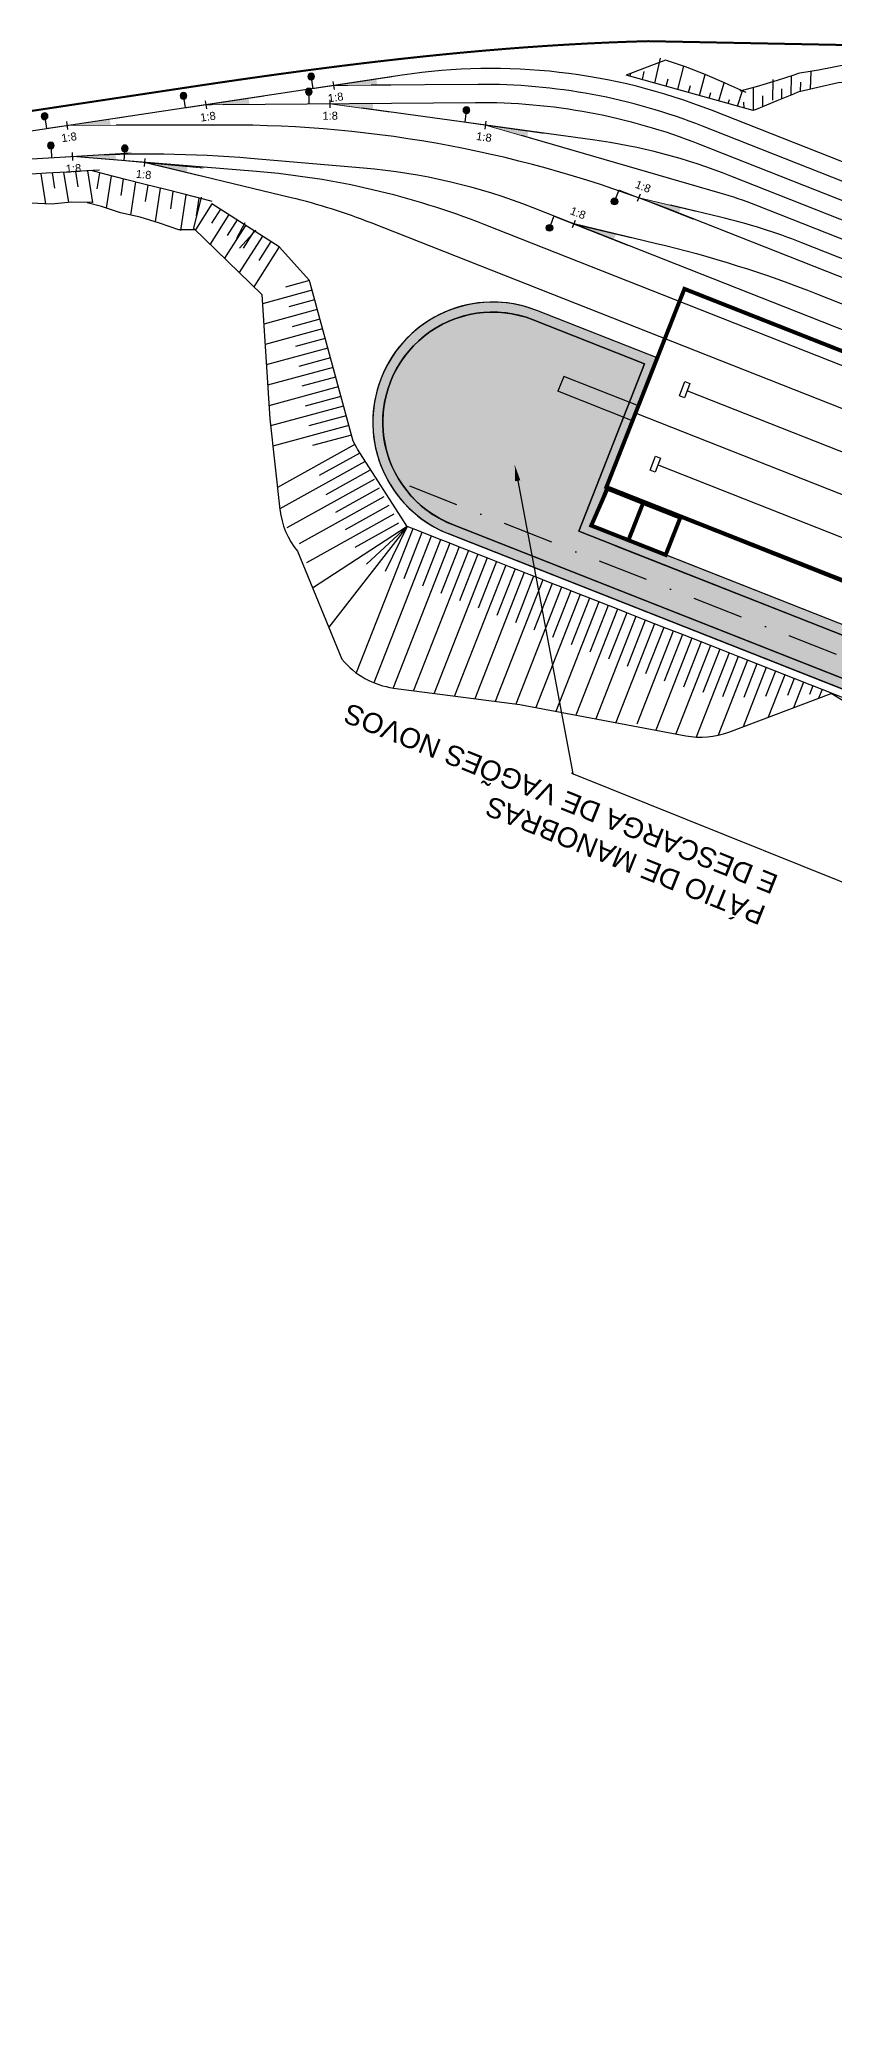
# Model space of a CAD drawing. Header units: metres. Extents: x 286532 to 329498, y 7396783 to 7466136.
# Drawn here: x 310694.2 to 310893.2, y 7432192 to 7432683.4 of the extents above; entities that cross this region are included whole.
import ezdxf
from ezdxf import colors
from ezdxf.entities.mleader import LeaderData, LeaderLine
from ezdxf.enums import TextEntityAlignment as Align
from ezdxf.math import Vec2, Vec3

# ---------------------------------------------------------------- set-up
doc = ezdxf.new("R2010")
doc.units = ezdxf.units.M
doc.header["$LTSCALE"] = 10
doc.linetypes.add('DASHDOT', pattern=[25.4, 12.7, -6.35, 0, -6.35])
doc.layers.get('0').update_dxf_attribs({"color": 255})
for name, color, linetype, lineweight in [('_AUXILIAR', 7, 'Continuous', 30), ('U-HZ-EIXO PATIO', 200, 'PATIO_LINE', 30), ('U-HZ-PATIO-JUNDIAI-EIXO-VIARIO', 2, 'DASHDOT', 30), ('U-HZ-PATIO-JUNDIAI-TIM', 9, 'Continuous', 30), ('U-HZ-PATIO-JUNDIAI-VIAS', 7, 'Continuous', 30)]:
    doc.layers.add(name, color=color, linetype=linetype, lineweight=lineweight)
for name, color, linetype in [('_EDIFICACOES_PATIO_JUNDIAI', 40, 'Continuous'), ('_EDIFICAÇÕES PATIO JUNDIAI', 50, 'Continuous'), ('_VIA DE TESTE', 130, 'Continuous'), ('U-HZ-AMV', 3, 'Continuous'), ('U-HZ-CORREDOR', 1, 'Continuous'), ('U-HZ-EIXO', 4, 'Continuous'), ('U-HZ-PATIO-JUNDIAI-PIANO-ATERRO', 90, 'Continuous'), ('U-HZ-PATIO-JUNDIAI-PIANO-CORTE', 10, 'Continuous')]:
    doc.layers.add(name, color=color, linetype=linetype)
doc.styles.add('ARIAL', font='arial.ttf')
doc.styles.get("Standard").update_dxf_attribs({"font": 'arial.ttf'})
doc.linetypes.add('PATIO_LINE', pattern='A,3.5,-0.25,["PATIO",Standard,S=0.175,R=0,X=-0.05,Y=-0.1],-0.9', length=4.65)

# ---------------------------------------------------------------- blocks, each defined once
blk = doc.blocks.new('AMV 1_8 - METADE')
at = {"layer": 'U-HZ-AMV'}
h = blk.add_hatch(color=250, dxfattribs=at)
h.dxf.hatch_style = 1
h.paths.add_polyline_path([(10.74, 1.53), (0, 0), (10.74, 0)])
at = {"layer": 'U-HZ-AMV', "ltscale": 5}
blk.add_hatch(color=256, dxfattribs=at).paths.add_polyline_path([(-4.46, -3.07, 1), (-6.12, -3.07, 1)])
for p, q in [((-5.29, -2.23), (-5.29, 0)), ((0, 1), (0, -1))]:
    blk.add_line(p, q, dxfattribs=at)
at = {"layer": 'U-HZ-AMV', "ltscale": 5, "const_width": 0.2, "flags": 128}
blk.add_lwpolyline([(-5.29, 0), (14.7, 0)], dxfattribs=at)
at = {"layer": 'U-HZ-AMV', "const_width": 0.2, "flags": 128}
blk.add_lwpolyline([(0, 0), (14.7, 2.1)], dxfattribs=at)
at = {"layer": 'U-HZ-AMV', "ltscale": 5}
blk.add_circle((-5.29, -3.07), 0.833, dxfattribs=at)
at = {"layer": 'U-HZ-AMV', "style": 'ARIAL'}
blk.add_attdef('1:8', text='', height=2, dxfattribs=at).set_placement((0, 3), align=Align.MIDDLE_CENTER)
blk = doc.blocks.new('PARA CHOQUE')
at = {"ltscale": 0.7}
blk.add_lwpolyline([(1.89, -1.36), (-1.89, -1.36), (-1.89, 0), (1.89, 0)], close=True, dxfattribs=at)

msp = doc.modelspace()

# ---------------------------------------------------------------- hatches: boundary and pattern name
at = {"layer": '_AUXILIAR'}
h = msp.add_hatch(color=70, dxfattribs=at)
h.dxf.hatch_style = 1
edge = h.paths.add_edge_path()
edge.add_line((310832.272, 7432561.864), (310848.769, 7432603.731))
edge.add_line((310848.769, 7432603.731), (310818.629, 7432615.607))
edge.add_arc((310807.63, 7432587.696), 30, 68.49297, 248.49297)
edge.add_line((310796.632, 7432559.785), (311336.18, 7432347.175))
edge.add_arc((311300.435, 7432256.464), 97.5, 38.40497, 68.49297, ccw=False)
edge.add_line((311376.84, 7432317.032), (311451.507, 7432222.843))
edge.add_arc((311444.062, 7432216.941), 9.5, -101.032, 38.40497, ccw=False)
edge.add_line((311442.244, 7432207.617), (311441.766, 7432205.163))
edge.add_arc((311444.062, 7432216.941), 12, 258.968, 398.40497)
edge.add_line((311453.466, 7432224.396), (311378.799, 7432318.585))
edge.add_arc((311300.435, 7432256.464), 100, 38.40497, 68.49297)
edge.add_line((311337.097, 7432349.501), (310797.548, 7432562.111))
edge.add_arc((310807.63, 7432587.696), 27.5, 68.49297, 248.49297, ccw=False)
edge.add_line((310817.712, 7432613.281), (310845.62, 7432602.284))
edge.add_line((310845.62, 7432602.284), (310829.122, 7432560.418))
edge.add_line((310829.122, 7432560.418), (311347.6, 7432356.11))
edge.add_arc((311311.855, 7432265.399), 97.5, 38.40497, 68.49297, ccw=False)
edge.add_line((311388.26, 7432325.967), (311462.87, 7432231.85))
edge.add_line((311462.87, 7432231.85), (311484.898, 7432204.063))
edge.add_arc((311512.325, 7432225.805), 35, 218.40497, 254.9826)
edge.add_line((311503.256, 7432192.001), (311503.904, 7432194.415))
edge.add_arc((311512.325, 7432225.805), 32.5, 218.40497, 254.9826, ccw=False)
edge.add_line((311486.857, 7432205.616), (311390.219, 7432327.52))
edge.add_arc((311311.855, 7432265.399), 100, 38.40497, 68.49297)
edge.add_line((311348.517, 7432358.436), (311345.953, 7432359.446))
edge.add_line((311345.953, 7432359.446), (310832.272, 7432561.864))
h = msp.add_hatch(color=254, dxfattribs=at)
h.dxf.hatch_style = 1
edge = h.paths.add_edge_path()
edge.add_line((310829.122, 7432560.418), (310845.62, 7432602.284))
edge.add_line((310845.62, 7432602.284), (310817.712, 7432613.281))
edge.add_arc((310807.63, 7432587.696), 27.5, 68.49297, 248.49297)
edge.add_line((310797.548, 7432562.111), (311337.097, 7432349.501))
edge.add_arc((311300.435, 7432256.464), 100, 38.40497, 68.49297, ccw=False)
edge.add_line((311378.799, 7432318.585), (311453.466, 7432224.396))
edge.add_line((311453.466, 7432224.396), (311457.384, 7432227.502))
edge.add_line((311457.384, 7432227.502), (311384.137, 7432319.901))
edge.add_arc((311384.92, 7432320.522), 1, 38.40497, 218.40497, ccw=False)
edge.add_line((311385.704, 7432321.143), (311458.951, 7432228.744))
edge.add_line((311458.951, 7432228.744), (311462.87, 7432231.85))
edge.add_line((311462.87, 7432231.85), (311388.26, 7432325.967))
edge.add_arc((311311.855, 7432265.399), 97.5, 38.40497, 68.49297)
edge.add_line((311347.6, 7432356.11), (310829.122, 7432560.418))
h = msp.add_hatch(color=252, dxfattribs=at)
h.dxf.hatch_style = 1
h.paths.add_polyline_path([(310825.409, 7432599.14), (310823.936, 7432595.421), (310840.364, 7432588.948), (310841.831, 7432592.669)])

# ---------------------------------------------------------------- linework, layer by layer
at = {"ltscale": 0.7}
msp.add_line((311032.345, 7432551.343), (310855.574, 7432621), dxfattribs=at)
at = {"layer": '_AUXILIAR'}
for p, q in [((311337.097, 7432349.501), (310797.548, 7432562.111)), ((311336.18, 7432347.175), (310796.632, 7432559.785)), ((311347.6, 7432356.11), (310838.429, 7432556.75)), ((311348.517, 7432358.436), (310841.591, 7432558.191))]:
    msp.add_line(p, q, dxfattribs=at)
for points in [[(311345.953, 7432359.446), (310832.272, 7432561.864), (310848.769, 7432603.731), (310818.629, 7432615.607, 1), (310796.632, 7432559.785), (311336.18, 7432347.175, -0.1320431)], [(311337.097, 7432349.501), (310797.548, 7432562.111, -1), (310817.712, 7432613.281), (310845.62, 7432602.284), (310829.122, 7432560.418), (311347.6, 7432356.11, -0.1320431)]]:
    msp.add_lwpolyline(points, format="xyb", dxfattribs=at)
msp.add_lwpolyline([(310829.122, 7432560.418), (310845.62, 7432602.284), (310817.712, 7432613.281, 1), (310797.548, 7432562.111), (311337.097, 7432349.501, -0.1320431), (311378.799, 7432318.585), (311453.466, 7432224.396), (311457.384, 7432227.502), (311384.137, 7432319.901, -1), (311385.704, 7432321.143), (311458.951, 7432228.744), (311462.87, 7432231.85), (311388.26, 7432325.967, 0.1320431), (311347.6, 7432356.11)], format="xyb", close=True, dxfattribs=at)
for points in [[(310848.769, 7432603.731), (310818.629, 7432615.607)], [(310829.122, 7432560.418), (310845.62, 7432602.284), (310817.712, 7432613.281)]]:
    msp.add_lwpolyline(points, dxfattribs=at)
for radius in [30, 27.5]:
    msp.add_arc((310807.63, 7432587.696), radius, 68.49297, 248.49297, dxfattribs=at)
at = {"layer": '_EDIFICACOES_PATIO_JUNDIAI', "ltscale": 10, "const_width": 1}
msp.add_lwpolyline([(310836.057, 7432571.471), (311012.83, 7432501.818), (311032.345, 7432551.343), (310855.574, 7432621), (310836.057, 7432571.471)], dxfattribs=at)
at = {"layer": '_EDIFICAÇÕES PATIO JUNDIAI', "const_width": 1}
for points in [[(310836.057, 7432571.471), (310909.197, 7432542.497), (310905.53, 7432533.193), (311009.103, 7432492.36), (311032.345, 7432551.343), (310855.574, 7432621)], [(310832.272, 7432561.864), (310836.313, 7432571.071), (310845.241, 7432567.501), (310841.575, 7432558.198), (310832.272, 7432561.864)], [(310841.575, 7432558.198), (310845.241, 7432567.501), (310854.545, 7432563.835), (310850.879, 7432554.531), (310841.575, 7432558.198)]]:
    msp.add_lwpolyline(points, close=True, dxfattribs=at)
at = {"layer": '_VIA DE TESTE', "lineweight": 30, "flags": 128}
msp.add_lwpolyline([(311283.634, 7432503.973, 0.5, 0.5, 0.210548), (310846.462, 7432682.908, 0.5, 0.5, 0), (310841.37, 7432682.752, 0.5, 0.5, 0), (310836.287, 7432682.554, 0.5, 0.5, 0), (310831.203, 7432682.316, 0.5, 0.5, 0), (310826.12, 7432682.038, 0.5, 0.5, 0), (310821.036, 7432681.723, 0.5, 0.5, 0), (310815.952, 7432681.371, 0.5, 0.5, 0), (310810.868, 7432680.983, 0.5, 0.5, 0), (310805.784, 7432680.562, 0.5, 0.5, 0), (310800.701, 7432680.108, 0.5, 0.5, 0), (310795.618, 7432679.622, 0.5, 0.5, 0), (310790.536, 7432679.107, 0.5, 0.5, 0), (310785.454, 7432678.563, 0.5, 0.5, 0), (310780.372, 7432677.992, 0.5, 0.5, 0), (310775.291, 7432677.396, 0.5, 0.5, 0), (310770.21, 7432676.774, 0.5, 0.5, 0), (310765.129, 7432676.13, 0.5, 0.5, 0), (310760.049, 7432675.464, 0.5, 0.5, 0), (310754.969, 7432674.778, 0.5, 0.5, 0), (310749.889, 7432674.073, 0.5, 0.5, 0), (310744.808, 7432673.351, 0.5, 0.5, 0), (310739.727, 7432672.613, 0.5, 0.5, 0), (310734.646, 7432671.86, 0.5, 0.5, 0), (310671.832, 7432662.391, 0.5, 0.5, 0)], format="xyseb", dxfattribs=at)
at = {"layer": 'U-HZ-CORREDOR', "color": 1, "linetype": 'Continuous', "lineweight": -3}
msp.add_line((310892.328, 7432519.984, 722), (310892.283, 7432519.87, 721.918), dxfattribs=at)
at = {"layer": 'U-HZ-EIXO', "color": 2, "linetype": 'Continuous', "lineweight": -3}
for points in [[(310709.265, 7432650.677, 719.163), (310706.042, 7432650.483, 719.085), (310701.026, 7432650.182, 718.965), (310696.011, 7432649.88, 718.845), (310690.995, 7432649.578, 718.724)], [(310703.263, 7432650.316, 719.019), (310701.026, 7432650.182, 718.965), (310696.011, 7432649.88, 718.845), (310690.995, 7432649.578, 718.724)], [(310701.457, 7432650.207, 718.975), (310701.026, 7432650.182, 718.965), (310696.011, 7432649.88, 718.845), (310690.995, 7432649.578, 718.724)], [(310706.238, 7432650.495, 719.09), (310706.042, 7432650.483, 719.085)], [(310737.456, 7432642.864, 719.861), (310735.298, 7432643.412, 719.807), (310730.427, 7432644.649, 719.687), (310725.557, 7432645.885, 719.567), (310720.686, 7432647.122, 719.446), (310715.816, 7432648.358, 719.326), (310710.946, 7432649.595, 719.206), (310707.178, 7432650.552, 719.113)], [(310761.776, 7432623.071, 720.033), (310754.252, 7432631.502, 720.048), (310737.388, 7432642.254, 719.18)], [(310892.328, 7432519.984, 722), (310887.673, 7432521.81, 722), (310887.029, 7432522.063, 722), (310883.019, 7432523.636, 722), (310878.364, 7432525.463, 722), (310873.71, 7432527.289, 722), (310869.055, 7432529.115, 722), (310864.401, 7432530.941, 722), (310859.746, 7432532.768, 722), (310855.091, 7432534.594, 722), (310850.437, 7432536.42, 722), (310845.782, 7432538.246, 722), (310841.128, 7432540.073, 722), (310836.809, 7432541.767, 722), (310836.473, 7432541.899, 722), (310835.48, 7432542.288, 722), (310833.601, 7432543.026, 722), (310831.211, 7432543.963, 722), (310829.117, 7432544.785, 722), (310828.817, 7432544.903, 722), (310826.964, 7432545.63, 722), (310826.419, 7432545.844, 722), (310824.013, 7432546.788, 721.995), (310821.598, 7432547.735, 721.982), (310819.172, 7432548.687, 721.961), (310816.733, 7432549.644, 721.933), (310814.278, 7432550.607, 721.898), (310811.807, 7432551.577, 721.854), (310809.315, 7432552.554, 721.804), (310806.802, 7432553.54, 721.746), (310804.265, 7432554.536, 721.68), (310802.754, 7432555.129, 721.638), (310801.701, 7432555.542, 721.607), (310799.313, 7432556.479, 721.533), (310799.109, 7432556.559, 721.526), (310796.484, 7432557.589, 721.438), (310793.826, 7432558.632, 721.342), (310791.13, 7432559.69, 721.239), (310788.394, 7432560.763, 721.128), (310786.25, 7432561.604, 721.038), (310773.829, 7432580.915, 720.172), (310773.603, 7432581.321, 720.168), (310772.682, 7432582.977, 720.153), (310761.866, 7432622.738, 720.048), (310761.776, 7432623.071, 720.033)], [(310896.982, 7432518.158, 722), (310892.328, 7432519.984, 722), (310887.673, 7432521.81, 722), (310887.029, 7432522.063, 722), (310883.019, 7432523.636, 722), (310878.364, 7432525.463, 722), (310873.71, 7432527.289, 722), (310869.055, 7432529.115, 722), (310864.401, 7432530.941, 722), (310859.746, 7432532.768, 722), (310855.091, 7432534.594, 722), (310850.437, 7432536.42, 722), (310845.782, 7432538.246, 722), (310841.128, 7432540.073, 722), (310836.809, 7432541.767, 722), (310836.473, 7432541.899, 722), (310835.48, 7432542.288, 722), (310833.601, 7432543.026, 722), (310831.211, 7432543.963, 722), (310829.117, 7432544.785, 722), (310828.817, 7432544.903, 722), (310826.964, 7432545.63, 722), (310826.419, 7432545.844, 722), (310824.013, 7432546.788, 721.995), (310821.598, 7432547.735, 721.982), (310819.172, 7432548.687, 721.961), (310816.733, 7432549.644, 721.933), (310814.278, 7432550.607, 721.898), (310811.807, 7432551.577, 721.854), (310809.315, 7432552.554, 721.804), (310806.802, 7432553.54, 721.746), (310804.265, 7432554.536, 721.68), (310802.754, 7432555.129, 721.638), (310801.701, 7432555.542, 721.607), (310799.313, 7432556.479, 721.533), (310799.109, 7432556.559, 721.526), (310796.484, 7432557.589, 721.438), (310793.826, 7432558.632, 721.342), (310791.13, 7432559.69, 721.239), (310788.394, 7432560.763, 721.128), (310786.25, 7432561.604, 721.038)]]:
    msp.add_polyline3d(points, dxfattribs=at)
at = {"layer": 'U-HZ-EIXO PATIO', "lineweight": -3, "flags": 128}
for points in [[(311248.595, 7432509.766), (311233.864, 7432518.147, 0.0354892), (311221.075, 7432524.267), (310862.346, 7432665.625, 0.1320042), (310784.995, 7432674.393), (310616.398, 7432648.979)], [(311303.539, 7432470.044, 0.1430246), (311259.232, 7432504.394), (310860.106, 7432661.654), (310860.106, 7432661.654, 0.096065), (310803.956, 7432672.094), (310777.2, 7432671.888)], [(311253.514, 7432498.062), (311238.258, 7432506.742, 0.0354892), (311225.469, 7432512.862), (311225.469, 7432512.862), (310859.437, 7432657.081, 0.096065), (310803.287, 7432667.521), (310740.166, 7432667.034)], [(311316.367, 7432452.345), (311303.578, 7432465.558, 0.1294145), (311266.835, 7432491.725), (311246.351, 7432499.746), (310867.204, 7432649.184), (310867.204, 7432649.184, 0.0598333), (310832.597, 7432658.236), (310774.998, 7432666.137)], [(311260.861, 7432473.119), (311230.554, 7432490.109, 0.0339034), (311212.198, 7432498.821), (310851.233, 7432641.06, 0.0947134), (310740.541, 7432661.948), (310713.438, 7432661.884)], [(311247.924, 7432490.992), (311238.047, 7432496.611, 0.0354892), (311218.864, 7432505.791), (310873.434, 7432641.908, 0.0234915), (310864.544, 7432644.937), (310814.784, 7432659.323)], [(310656.657, 7432651.38), (310703.62, 7432654.204, -0.0362507), (310747.06, 7432653.665), (310775.344, 7432651.259, -0.0727512), (310817.62, 7432641.355), (311272.25, 7432462.207, -0.0712328), (311309.204, 7432441.167), (311334.406, 7432421.614)], [(311380.242, 7432364.218), (311337.776, 7432408.093, 0.1069924), (311267.389, 7432455.072), (310805.523, 7432637.072, 0.0735158), (310748.548, 7432650.328), (310702.582, 7432654.098)], [(311407.348, 7432326.82), (311339.676, 7432396.697, 0.106703), (311269.448, 7432443.513), (310777.229, 7432637.473, 0.0350425), (310757.201, 7432643.785), (310720.593, 7432652.56)], [(311329.088, 7432432.417), (311312.393, 7432449.666, 0.1069924), (311259.603, 7432484.901), (311196.309, 7432509.826), (310884.904, 7432632.535, 0.0354892), (310864.615, 7432638.91), (310852.063, 7432641.895)], [(310827.911, 7432637.3), (310848.287, 7432632.454, -0.0354892), (310888.864, 7432619.705), (311269.016, 7432469.906, -0.1069924), (311321.806, 7432434.671), (311351.156, 7432404.348)], [(310856.3, 7432595.566), (311285.339, 7432426.502, -0.0712596), (311334.628, 7432398.435), (311348.296, 7432387.829)], [(311386.247, 7432347.586), (311373.356, 7432357.587, -0.0375312), (311356.672, 7432372.664, 0.1090556), (311303.034, 7432408.781), (310843.297, 7432589.942)], [(311094.579, 7432490.924), (311037.745, 7432503.815, -0.038097), (311023.204, 7432508.301), (310849.267, 7432576.841)]]:
    msp.add_lwpolyline(points, format="xyb", dxfattribs=at)
at = {"layer": 'U-HZ-PATIO-JUNDIAI-EIXO-VIARIO', "ltscale": 0.1, "flags": 128}
msp.add_lwpolyline([(311384.299, 7432321.306), (311382.904, 7432323.066, 0.1320431), (311343.286, 7432352.436), (310784.671, 7432572.56)], format="xyb", dxfattribs=at)
at = {"layer": 'U-HZ-PATIO-JUNDIAI-PIANO-ATERRO'}
for p, q in [((310872.782, 7432665.55, 722), (310841.012, 7432674.44, 715.838)), ((310841.994, 7432674.166, 720.048), (310842.135, 7432674.85, 719.582)), ((310845.083, 7432673.301, 720.21), (310845.524, 7432675.316, 718.835)), ((310848.158, 7432672.441, 720.334), (310849.601, 7432678.664, 716.075)), ((310853.926, 7432670.826, 720.497), (310855.414, 7432676.627, 716.504)), ((310859.303, 7432669.322, 720.555), (310860.782, 7432674.607, 716.896)), ((310882.252, 7432669.446, 722), (310882.382, 7432674.239, 718.804)), ((310887.107, 7432670.916, 722), (310887.237, 7432675.35, 719.043)), ((310851.037, 7432671.635, 720.425), (310851.493, 7432673.502, 719.143)), ((310856.613, 7432670.075, 720.529), (310857.073, 7432671.793, 719.343)), ((310861.739, 7432668.64, 720.541), (310862.147, 7432670.047, 719.564)), ((310864.181, 7432667.956, 720.527), (310865.548, 7432672.496, 717.366)), ((310868.884, 7432666.64, 720.431), (310870.113, 7432670.458, 717.758)), ((310872.873, 7432665.587, 722), (310872.822, 7432671.31, 718.185)), ((310875.224, 7432666.554, 722), (310875.224, 7432669.277, 720.185)), ((310877.688, 7432668.164, 722), (310877.771, 7432673.354, 718.54)), ((310879.916, 7432668.485, 722), (310879.961, 7432670.972, 720.342)), ((310884.629, 7432670.36, 722), (310884.697, 7432672.67, 720.46)), ((310866.528, 7432667.3, 720.484), (310866.838, 7432668.295, 719.788)), ((310870.486, 7432666.192, 720.95), (310870.459, 7432667.645, 719.981)), ((310694.578, 7432649.794, 718.81), (310695.789, 7432642.278, 713.735)), ((310697.415, 7432649.964, 718.878), (310698.029, 7432646.152, 716.304)), ((310700.279, 7432650.137, 718.947), (310701.492, 7432642.604, 713.86)), ((310703.263, 7432650.316, 719.019), (310703.883, 7432646.467, 716.419)), ((310706.238, 7432650.495, 719.09), (310707.517, 7432642.558, 713.73)), ((310709.237, 7432650.029, 719.163), (310708.638, 7432646.037, 716.473)), ((310712.198, 7432649.277, 719.237), (310710.983, 7432641.181, 713.779)), ((310715.219, 7432648.51, 719.311), (310714.594, 7432644.348, 716.505)), ((310718.27, 7432647.735, 719.387), (310717.024, 7432639.433, 713.79)), ((310721.352, 7432646.953, 719.463), (310720.732, 7432642.822, 716.678)), ((310724.417, 7432646.174, 719.538), (310723.16, 7432637.797, 713.891)), ((310727.659, 7432645.351, 719.619), (310727.011, 7432641.034, 716.708)), ((310730.897, 7432644.529, 719.698), (310729.558, 7432635.609, 713.685)), ((310734.736, 7432643.883, 719.973), (310732.824, 7432636.192, 713.778)), ((310737.393, 7432642.261, 720.048), (310733.254, 7432635.775)), ((310734.12, 7432643.711, 719.778), (310733.449, 7432639.242, 716.766)), ((310739.5, 7432640.917, 720.048), (310737.292, 7432637.457)), ((310741.608, 7432639.572, 720.048), (310736.915, 7432632.218)), ((310745.823, 7432636.882, 720.048), (310740.577, 7432628.662)), ((310743.715, 7432638.227, 720.048), (310741.231, 7432634.334)), ((310745.594, 7432637.496, 720.094), (310743.567, 7432633.629, 717.183)), ((310748.383, 7432635.659, 720.174), (310744.282, 7432631.176, 713.778)), ((310747.93, 7432635.537, 720.048), (310745.169, 7432631.21)), ((310750.038, 7432634.192, 720.048), (310744.239, 7432625.105)), ((310754.252, 7432631.502, 720.048), (310747.901, 7432621.549)), ((310752.145, 7432632.847, 720.048), (310749.107, 7432628.087)), ((310762.432, 7432620.659, 720.153), (310750.044, 7432617.289)), ((310761.776, 7432623.071, 720.048), (310755.83, 7432621.456)), ((310763.744, 7432615.835, 720.153), (310750.363, 7432612.194)), ((310763.088, 7432618.247, 720.153), (310756.646, 7432616.494)), ((310765.057, 7432611.01, 720.153), (310750.681, 7432607.099)), ((310764.401, 7432613.422, 720.153), (310757.461, 7432611.535)), ((310766.369, 7432606.185, 720.153), (310751, 7432602.004)), ((310765.713, 7432608.598, 720.153), (310758.277, 7432606.575)), ((310767.682, 7432601.361, 720.153), (310751.319, 7432596.909)), ((310767.026, 7432603.773, 720.153), (310759.092, 7432601.615)), ((310768.994, 7432596.536, 720.153), (310751.637, 7432591.814)), ((310768.338, 7432598.948, 720.153), (310759.908, 7432596.655)), ((310770.307, 7432591.711, 720.153), (310752.044, 7432586.743)), ((310769.65, 7432594.124, 720.153), (310760.723, 7432591.695)), ((310771.619, 7432586.887, 720.153), (310752.611, 7432581.716)), ((310770.963, 7432589.299, 720.153), (310761.645, 7432586.764)), ((310773.143, 7432582.148, 720.168), (310753.776, 7432571.383)), ((310772.275, 7432584.474, 720.153), (310762.585, 7432581.838)), ((310775.572, 7432577.779, 720.288), (310754.383, 7432566.001)), ((310774.358, 7432579.964, 720.288), (310764.218, 7432574.328)), ((310778.001, 7432573.408, 720.288), (310756.15, 7432561.263)), ((310776.787, 7432575.593, 720.288), (310765.861, 7432569.521)), ((310779.216, 7432571.224, 720.381), (310768.29, 7432565.151)), ((310780.43, 7432569.039, 720.381), (310759.241, 7432557.261, 0.093)), ((310781.645, 7432566.854, 720.381), (310770.719, 7432560.781, 0.093)), ((310782.859, 7432564.668, 720.381), (310761.008, 7432552.523, 0.093)), ((310786.25, 7432561.604, 721.038), (310762.57, 7432546.241, -93.581)), ((310786.25, 7432561.604, 721.038), (310766.616, 7432536.439, -200.117)), ((310784.074, 7432562.484, 720.474), (310773.148, 7432556.411, 0.093)), ((310787.611, 7432561.07, 721.128), (310773.478, 7432525.049, -395.018)), ((310786.25, 7432561.604, 721.038), (310776.068, 7432552.171)), ((310786.25, 7432561.604, 721.038), (310780.721, 7432550.346)), ((310792.262, 7432559.245, 721.342), (310777.874, 7432522.573, -415.324)), ((310796.914, 7432557.42, 721.526), (310782.733, 7432521.277, -399.008)), ((310789.937, 7432560.158, 721.239), (310785.371, 7432548.521)), ((310794.588, 7432558.333, 721.438), (310790.023, 7432546.696)), ((310799.241, 7432556.507, 721.533), (310794.676, 7432544.87)), ((310801.568, 7432555.594, 721.607), (310787.84, 7432520.608, -363.202)), ((310806.22, 7432553.769, 721.746), (310792.947, 7432519.938, -327.414)), ((310810.874, 7432551.943, 721.854), (310798.054, 7432519.269, -291.595)), ((310803.894, 7432554.681, 721.68), (310799.328, 7432543.045)), ((310808.547, 7432552.856, 721.804), (310803.982, 7432541.219)), ((310815.528, 7432550.117, 721.933), (310803.162, 7432518.599, -255.751)), ((310820.182, 7432548.291, 721.982), (310808.27, 7432517.93, -219.888)), ((310813.201, 7432551.03, 721.898), (310808.635, 7432539.393)), ((310817.855, 7432549.204, 721.961), (310813.29, 7432537.567)), ((310824.837, 7432546.464, 722), (310813.378, 7432517.26, -184.011)), ((310822.51, 7432547.377, 721.995), (310817.944, 7432535.741)), ((310829.491, 7432544.638, 722), (310818.403, 7432516.376, -154.785)), ((310827.164, 7432545.551, 722), (310822.599, 7432533.915)), ((310834.146, 7432542.812, 722), (310823.405, 7432515.435, -127.31)), ((310831.819, 7432543.725, 722), (310827.253, 7432532.089)), ((310836.473, 7432541.899, 722), (310831.908, 7432530.262)), ((310838.801, 7432540.986, 722), (310828.407, 7432514.495, -99.834)), ((310843.455, 7432539.159, 722), (310833.409, 7432513.554, -72.359)), ((310841.128, 7432540.073, 722), (310836.562, 7432528.436)), ((310848.11, 7432537.333, 722), (310838.411, 7432512.614, -44.883)), ((310845.782, 7432538.246, 722), (310841.217, 7432526.61)), ((310850.437, 7432536.42, 722), (310845.871, 7432524.784)), ((310852.764, 7432535.507, 722), (310843.633, 7432512.234)), ((310857.419, 7432533.681, 722), (310848.415, 7432510.732)), ((310855.091, 7432534.594, 722), (310850.526, 7432522.957)), ((310862.073, 7432531.854, 722), (310853.417, 7432509.792)), ((310859.746, 7432532.768, 722), (310855.331, 7432521.515)), ((310866.728, 7432530.028, 722), (310858.481, 7432509.009)), ((310864.401, 7432530.941, 722), (310860.159, 7432520.131)), ((310871.382, 7432528.202, 722), (310864.033, 7432509.469)), ((310869.055, 7432529.115, 722), (310865.116, 7432519.076)), ((310873.71, 7432527.289, 722), (310870.4, 7432518.853)), ((310876.037, 7432526.376, 722), (310870.239, 7432511.599)), ((310878.364, 7432525.463, 722), (310875.876, 7432519.122)), ((310880.692, 7432524.549, 722), (310876.538, 7432513.962)), ((310883.019, 7432523.636, 722), (310881.353, 7432519.39)), ((310885.346, 7432522.723, 722), (310882.836, 7432516.325)), ((310887.673, 7432521.81, 722), (310886.829, 7432519.658)), ((310890.001, 7432520.897, 722), (310889.134, 7432518.688))]:
    msp.add_line(p, q, dxfattribs=at)
at = {"layer": 'U-HZ-PATIO-JUNDIAI-PIANO-ATERRO', "elevation": 713.778}
msp.add_lwpolyline([(310732.824, 7432636.192), (310749.9, 7432619.607)], dxfattribs=at)
msp.add_lwpolyline([(310749.9, 7432619.607), (310751.842, 7432588.539), (310754.4, 7432565.846, 0.1437647), (310758.766, 7432555.458), (310769.906, 7432528.468, 0.1915561), (310782.815, 7432521.266), (310814.442, 7432517.121), (310855.923, 7432509.321, 0.1370476), (310866.644, 7432510.251), (310892.283, 7432519.87)], format="xyb", dxfattribs=at)
at = {"layer": 'U-HZ-PATIO-JUNDIAI-PIANO-ATERRO'}
for points in [[(310871.024, 7432670.054, 717.828), (310870.424, 7432670.321, 717.782), (310866.7, 7432671.957, 717.488), (310865.612, 7432672.467, 717.373), (310860.772, 7432674.611, 716.895), (310855.831, 7432676.485, 716.531), (310850.826, 7432678.188, 716.211), (310841.012, 7432674.44, 715.838)], [(310889.082, 7432675.628, 719.134), (310884.42, 7432674.927, 718.903), (310884.056, 7432674.802, 718.886), (310882.978, 7432674.435, 718.834), (310878.783, 7432673.057, 718.623), (310873.514, 7432671.493, 718.249), (310869.462, 7432670.426, 717.875)], [(310970.95, 7432651.259, 721.943), (310966.524, 7432653.603, 721.681), (310962.087, 7432655.928, 721.432), (310957.724, 7432658.377, 721.088), (310953.296, 7432660.718, 720.827), (310948.782, 7432662.917, 720.678), (310944.304, 7432665.176, 720.482), (310943.725, 7432665.557, 720.401), (310940.193, 7432668.04, 719.476), (310934.717, 7432668.655, 720.169), (310929.824, 7432670.231, 720.112), (310925.078, 7432672.048, 719.868), (310920.123, 7432673.522, 719.892), (310915.294, 7432675.202, 719.755), (310910.374, 7432676.733, 719.733), (310905.561, 7432678.44, 719.575), (310901.446, 7432678.067, 719.375), (310889.082, 7432675.628, 719.134)], [(310904.444, 7432673.114, 722), (310893.992, 7432672.46, 722), (310888.956, 7432671.331, 722), (310884.284, 7432670.283, 722), (310883.919, 7432670.133, 722), (310882.839, 7432669.688, 722), (310878.714, 7432667.991, 722), (310873.55, 7432665.866, 722), (310872.782, 7432665.55, 722)], [(310707.517, 7432642.558, 713.73), (310707.321, 7432642.548, 713.727), (310702.236, 7432642.672, 713.894), (310697.246, 7432642.211, 713.666), (310692.144, 7432642.446, 713.908)], [(310733.254, 7432635.775, 0), (310729.089, 7432635.731, 713.675), (310724.293, 7432637.464, 713.89), (310719.45, 7432638.886, 713.894), (310714.56, 7432639.989, 713.684), (310709.745, 7432641.594, 713.812), (310706.229, 7432642.526, 713.751)]]:
    msp.add_polyline3d(points, dxfattribs=at)
at = {"layer": 'U-HZ-PATIO-JUNDIAI-PIANO-CORTE'}
msp.add_polyline3d([(310953.481, 7432490.965, 726.678), (310951.134, 7432491.921, 726.646), (310946.549, 7432493.924, 726.456), (310941.965, 7432495.928, 726.264), (310937.403, 7432497.989, 726.012), (310932.786, 7432499.912, 725.908), (310928.137, 7432501.752, 725.893), (310923.435, 7432503.457, 726.023), (310919.067, 7432506.011, 725.241), (310914.489, 7432508.033, 725.031), (310910.028, 7432510.349, 724.505), (310905.704, 7432513.014, 723.603), (310900.959, 7432514.612, 723.849), (310896.627, 7432517.255, 722.971), (310892.283, 7432519.87, 721.918)], dxfattribs=at)
at = {"layer": 'U-HZ-PATIO-JUNDIAI-VIAS', "ltscale": 0.7}
for p, q in [((310845.62, 7432602.284), (310817.712, 7432613.281)), ((310825.409, 7432599.14), (310823.936, 7432595.421)), ((310842.597, 7432588.068), (310823.936, 7432595.421)), ((310844.064, 7432591.789), (310825.409, 7432599.14))]:
    msp.add_line(p, q, dxfattribs=at)

# ---------------------------------------------------------------- block references
at = {"rotation": 68.93288082267196}
for p in [(310855.01, 7432596.061), (310847.677, 7432577.453)]:
    msp.add_blockref('PARA CHOQUE', p, dxfattribs=at)
at = {"layer": '_AUXILIAR'}
ref = msp.add_blockref('AMV 1_8 - METADE', (310767.898, 7432671.816), dxfattribs=dict(at, xscale=-0.9999999999999969, rotation=188.5721914169931))
ref.add_attrib('1:8', '1:8', dxfattribs={"layer": 'U-HZ-AMV', "height": 2, "rotation": 8.57219, "style": 'ARIAL'}).set_placement((310768.341, 7432668.875), align=Align.MIDDLE_CENTER)
ref = msp.add_blockref('AMV 1_8 - METADE', (310735.959, 7432667.001), dxfattribs=dict(at, xscale=-0.9999999999999969, rotation=188.5721914169931))
ref.add_attrib('1:8', '1:8', dxfattribs={"layer": 'U-HZ-AMV', "height": 2, "rotation": 8.57219, "style": 'ARIAL'}).set_placement((310736.402, 7432664.061), align=Align.MIDDLE_CENTER)
ref = msp.add_blockref('AMV 1_8 - METADE', (310766.953, 7432667.241), dxfattribs=dict(at, xscale=-0.9999999999999984, rotation=180.31953068316))
ref.add_attrib('1:8', '1:8', dxfattribs={"layer": 'U-HZ-AMV', "height": 2, "rotation": 0.31953, "style": 'ARIAL'}).set_placement((310766.97, 7432664.267), align=Align.MIDDLE_CENTER)
ref = msp.add_blockref('AMV 1_8 - METADE', (310701.232, 7432661.855), dxfattribs=dict(at, xscale=-0.9999999999999982, rotation=188.2652343800432))
ref.add_attrib('1:8', '1:8', dxfattribs={"layer": 'U-HZ-AMV', "height": 2, "rotation": 8.26523, "style": 'ARIAL'}).set_placement((310701.66, 7432658.912), align=Align.MIDDLE_CENTER)
ref = msp.add_blockref('AMV 1_8 - METADE', (310805.853, 7432661.905), dxfattribs=dict(at, xscale=-1, rotation=172.0059317642297))
ref.add_attrib('1:8', '1:8', dxfattribs={"layer": 'U-HZ-AMV', "height": 2, "rotation": 352.00593, "style": 'ARIAL'}).set_placement((310805.439, 7432658.959), align=Align.MIDDLE_CENTER)
ref = msp.add_blockref('AMV 1_8 - METADE', (310702.582, 7432654.098), dxfattribs=dict(at, xscale=-0.9999999999999969, rotation=183.4414070254965))
ref.add_attrib('1:8', '1:8', dxfattribs={"layer": 'U-HZ-AMV', "height": 2, "rotation": 3.44141, "style": 'ARIAL'}).set_placement((310702.76, 7432651.129), align=Align.MIDDLE_CENTER)
ref = msp.add_blockref('AMV 1_8 - METADE', (310720.593, 7432652.56), dxfattribs=dict(at, xscale=-0.9999999999999953, rotation=174.6509396348533))
ref.add_attrib('1:8', '1:8', dxfattribs={"layer": 'U-HZ-AMV', "height": 2, "rotation": 354.65094, "style": 'ARIAL'}).set_placement((310720.315, 7432649.599), align=Align.MIDDLE_CENTER)
at = {"layer": 'U-HZ-PATIO-JUNDIAI-TIM', "rotation": 338.492969949723}
for p in [(310844.134, 7432643.78), (310827.864, 7432637.181)]:
    msp.add_blockref('AMV 1_8 - METADE', p, dxfattribs=at).add_auto_attribs({'1:8': '1:8'})

# ---------------------------------------------------------------- leaders
at = {"layer": '_AUXILIAR', "ltscale": 0.7}
ml = msp.add_multileader_mtext('Standard', dxfattribs=at)
ml.set_content('PÁTIO DE MANOBRAS \\PE DESCARGA DE VAGÕES NOVOS', color=256, style='ARIAL')
ml.set_leader_properties(color=2)
ml.build(insert=Vec2(0, 0))
ml.multileader.update_dxf_attribs({"text_attachment_direction": 1, "text_right_attachment_type": 6, "dogleg_length": 0.36})
ctx = ml.context
ctx.base_point, ctx.char_height, ctx.plane_origin, ctx.plane_x_axis, ctx.plane_y_axis = Vec3(310827.629, 7432499.889), 5, Vec3(310888.651, 7432385.631), Vec3(-0.9276923, 0.3733456), Vec3(-0.3733456, -0.9276923)
ctx.right_attachment = 6
notes = []
notes.append((ctx, [(0, (1, 1, 0), (310827.629, 7432499.889), (-0.9276923, 0.3733456), 0.36, [(0, [(310813.141, 7432576.992)], 0, [])])]))
ctx.mtext.insert, ctx.mtext.text_direction, ctx.mtext.rotation, ctx.mtext.flow_direction = Vec3(310874.4, 7432461.906), Vec3(-0.9276923, 0.3733456), 2.7589799, 5
for ctx, leaders in notes:
    for number, flags, end, landing, length, lines in leaders:
        leader = LeaderData()
        leader.index, (leader.has_last_leader_line, leader.has_dogleg_vector, leader.attachment_direction) = number, flags
        leader.last_leader_point, leader.dogleg_vector, leader.dogleg_length = Vec3(end), Vec3(landing), length
        for number, points, colour, breaks in lines:
            line = LeaderLine()
            line.index, line.vertices, line.color, line.breaks = number, Vec3.list(points), colors.encode_raw_color(colour), breaks
            leader.lines.append(line)
        ctx.leaders.append(leader)

doc.saveas('drawing.dxf')
